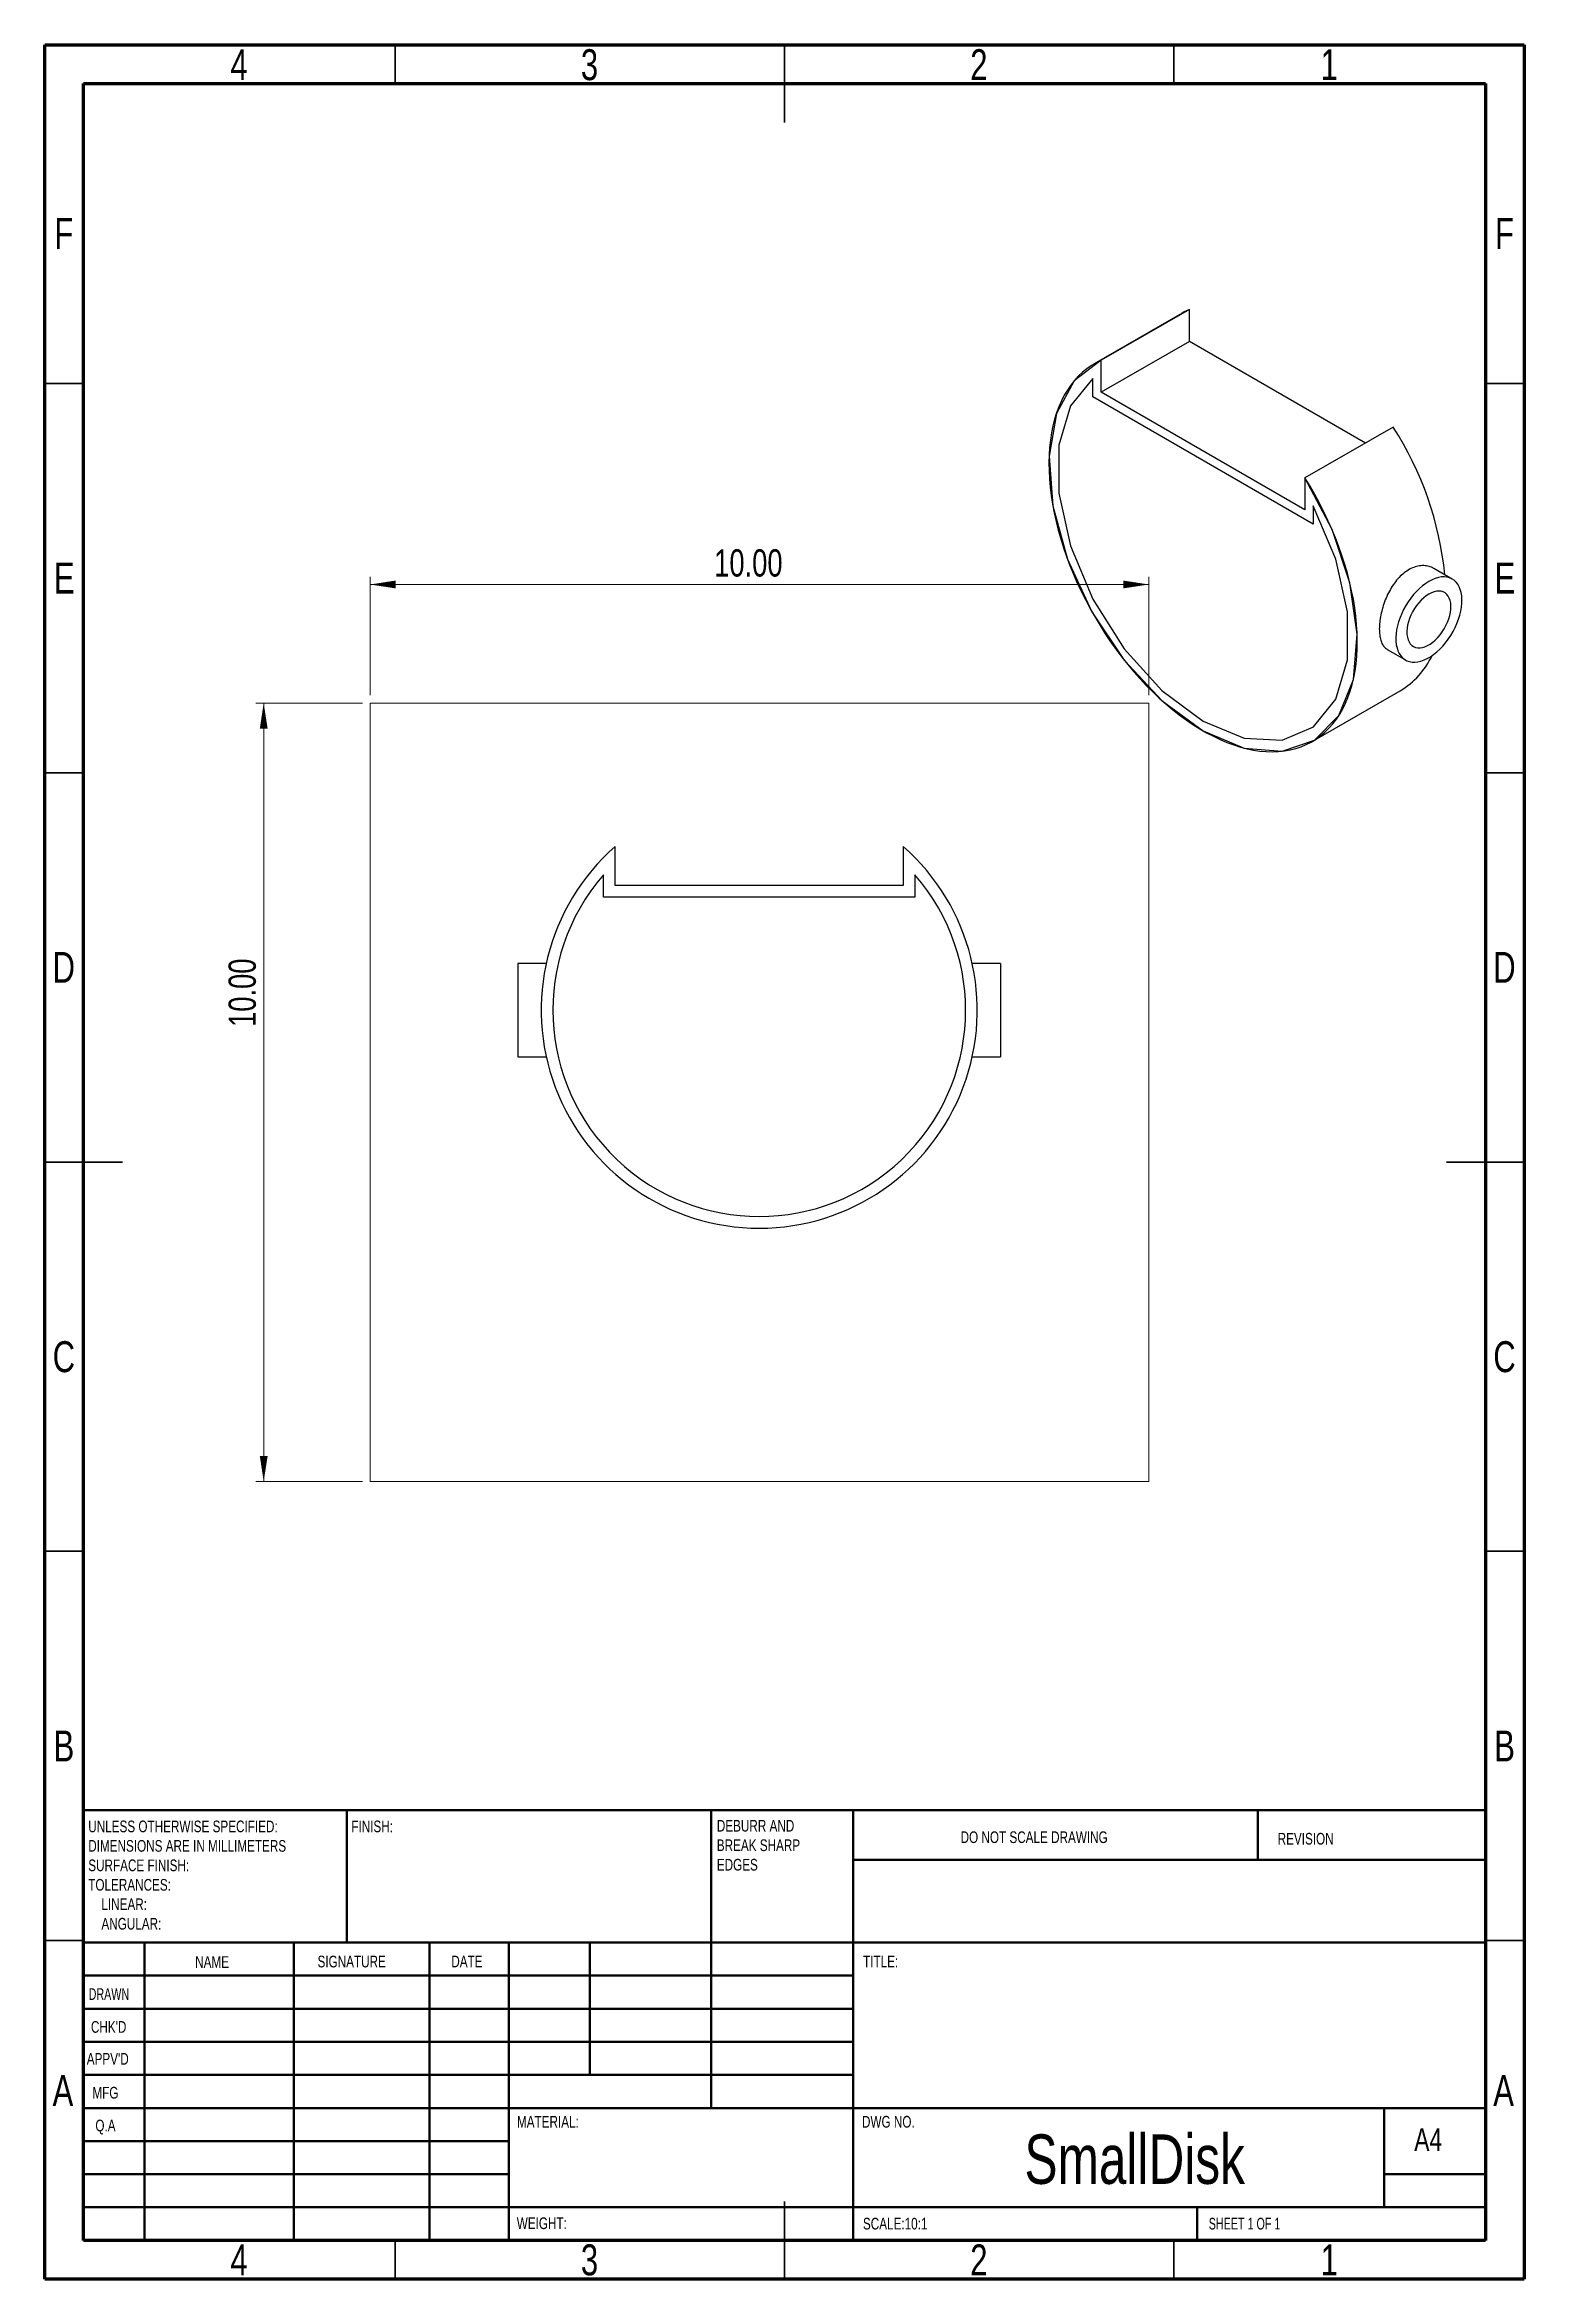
# Model space of a CAD drawing. Header units: millimetres. Extents: x 15 to 205, y 5 to 292.
import ezdxf

# ---------------------------------------------------------------- set-up
doc = ezdxf.new("R2010")
doc.units = ezdxf.units.MM
doc.styles.add('SLDTEXTSTYLE0', font='TXT', dxfattribs={"width": 0.75})
doc.styles.add('SLDTEXTSTYLE1', font='TXT', dxfattribs={"width": 0.686449})
doc.styles.add('SLDTEXTSTYLE2', font='TXT', dxfattribs={"width": 0.6875})
doc.dimstyles.new('SLDDIMSTYLE0', dxfattribs={"dimtxt": 3.5, "dimasz": 3.302, "dimexe": 0, "dimexo": 0.0625, "dimgap": 0.875, "dimtad": 1, "dimlfac": 0.1, "dimrnd": 1e-09, "dimzin": 4, "dimdsep": 46, "dimtxsty": 'SLDTEXTSTYLE0', "dimsah": 1, "dimcen": 0.09, "dimadec": 0, "dimazin": 1, "dimtfac": 1, "dimtofl": 0, "dimtmove": 0, "dimatfit": 3, "dimfxl": 1, "dimfrac": 2, "dimtolj": 1, "dimtzin": 12, "dimarcsym": 0})

# ---------------------------------------------------------------- blocks, each defined once
blk = doc.blocks.new('_D')
at = {"color": 7, "linetype": 'Continuous', "lineweight": 0}
for p, q in [((56.79, 208.45), (56.79, 223.67)), ((56.79, 222.67), (156.79, 222.67)), ((156.79, 208.45), (156.79, 223.67))]:
    blk.add_line(p, q, dxfattribs=at)
at = {"color": 7, "linetype": 'Continuous', "lineweight": 18}
for points in [[(56.79, 222.67), (60.09, 222.17), (60.09, 223.18)], [(156.79, 222.67), (153.49, 223.18), (153.49, 222.17)]]:
    blk.add_solid(points, dxfattribs=at)
at = {"color": 7, "linetype": 'Continuous', "lineweight": 18, "insert": (100.97, 227.19), "char_height": 3.5, "attachment_point": 1, "style": 'SLDTEXTSTYLE0'}
blk.add_mtext('10.00', dxfattribs=at)
blk = doc.blocks.new('_D_1')
at = {"color": 7, "linetype": 'Continuous', "lineweight": 0}
for p, q in [((55.79, 207.45), (42.12, 207.45)), ((43.12, 207.45), (43.12, 107.45)), ((55.79, 107.45), (42.12, 107.45))]:
    blk.add_line(p, q, dxfattribs=at)
at = {"color": 7, "linetype": 'Continuous', "lineweight": 18}
for points in [[(43.12, 207.45), (42.62, 204.15), (43.63, 204.15)], [(43.12, 107.45), (43.63, 110.75), (42.62, 110.75)]]:
    blk.add_solid(points, dxfattribs=at)
at = {"color": 7, "linetype": 'Continuous', "lineweight": 18, "insert": (38.61, 165.85), "char_height": 3.5, "attachment_point": 1, "rotation": 90, "style": 'SLDTEXTSTYLE0'}
blk.add_mtext('10.00', dxfattribs=at)
blk = doc.blocks.new('SW_NOTE_0')
at = {"color": 0, "linetype": 'Continuous', "lineweight": 0, "char_height": 1.5, "attachment_point": 1, "style": 'SLDTEXTSTYLE0'}
for s, insert in [('UNLESS OTHERWISE SPECIFIED:', (0, 1.93)), ('DIMENSIONS ARE IN MILLIMETERS', (0, -0.57)), ('TOLERANCES:', (0, -5.57)), ('SURFACE FINISH:', (0, -3.07)), ('LINEAR:', (1.69, -8.07)), ('ANGULAR:', (1.69, -10.57))]:
    blk.add_mtext(s, dxfattribs=dict(at, insert=insert))
blk = doc.blocks.new('SW_NOTE_0_1')
at = {"color": 0, "linetype": 'Continuous', "lineweight": 0, "char_height": 1.5, "attachment_point": 1, "style": 'SLDTEXTSTYLE0'}
for s, insert in [('DEBURR AND', (0, 1.93)), ('BREAK SHARP', (0, -0.57)), ('EDGES', (0, -3.07))]:
    blk.add_mtext(s, dxfattribs=dict(at, insert=insert))

msp = doc.modelspace()

# ---------------------------------------------------------------- linework, layer by layer
at = {"color": 7, "linetype": 'Continuous', "lineweight": 70}
for p, q in [((15, 5), (15, 292)), ((15, 292), (205, 292)), ((205, 292), (205, 5)), ((20, 10), (20, 287)), ((20, 287), (200, 287)), ((200, 287), (200, 10)), ((200, 10), (20, 10)), ((205, 5), (15, 5))]:
    msp.add_line(p, q, dxfattribs=at)
at = {"color": 7, "linetype": 'Continuous', "lineweight": 35}
for p, q in [((60, 287), (60, 292)), ((110, 292), (110, 282)), ((110, 287), (110, 292)), ((160, 287), (160, 292)), ((20, 248.5), (15, 248.5)), ((200, 248.5), (205, 248.5)), ((20, 198.5), (15, 198.5)), ((200, 198.5), (205, 198.5)), ((15, 148.5), (25, 148.5)), ((20, 148.5), (15, 148.5)), ((205, 148.5), (195, 148.5)), ((200, 148.5), (205, 148.5)), ((20, 98.5), (15, 98.5)), ((200, 98.5), (205, 98.5)), ((20, 48.5), (15, 48.5)), ((200, 48.5), (205, 48.5)), ((110, 5), (110, 15)), ((60, 10), (60, 5)), ((110, 10), (110, 5)), ((160, 10), (160, 5))]:
    msp.add_line(p, q, dxfattribs=at)
at = {"color": 7, "linetype": 'Continuous', "lineweight": 25}
for p, q in [((161.072, 257.529), (149.758, 250.997)), ((161.989, 257.993), (150.675, 251.462)), ((161.989, 253.896), (161.989, 257.993)), ((161.989, 253.896), (150.675, 247.364)), ((184.603, 240.841), (161.989, 253.896)), ((150.675, 247.364), (150.675, 251.462)), ((176.838, 232.261), (150.675, 247.364)), ((188.152, 242.889), (176.838, 236.358)), ((176.838, 236.358), (176.838, 232.261)), ((195.748, 223.372), (193.398, 224.729)), ((187.399, 214.336), (189.749, 212.979)), ((177.756, 202.499), (189.07, 209.03)), ((88.257, 183.997), (88.257, 189.015)), ((125.257, 189.015), (125.257, 183.997)), ((125.257, 183.997), (88.257, 183.997)), ((79.405, 173.997), (75.757, 173.997)), ((75.757, 173.997), (75.757, 161.997)), ((137.757, 173.997), (134.111, 173.997)), ((137.757, 173.997), (137.757, 161.997)), ((75.757, 161.997), (79.403, 161.997)), ((134.109, 161.997), (137.757, 161.997))]:
    msp.add_line(p, q, dxfattribs=at)
at = {"color": 7, "linetype": 'Continuous'}
for p, q in [((150.675, 247.364), (150.675, 251.462)), ((149.615, 246.752), (149.615, 249.108)), ((176.838, 232.261), (150.675, 247.364)), ((177.899, 230.424), (149.615, 246.752)), ((176.838, 236.358), (176.838, 232.261)), ((177.899, 232.78), (177.899, 230.424)), ((88.257, 183.997), (88.257, 189.015)), ((125.257, 189.015), (125.257, 183.997)), ((86.757, 182.497), (86.757, 185.382)), ((125.257, 183.997), (88.257, 183.997)), ((126.757, 185.382), (126.757, 182.497)), ((126.757, 182.497), (86.757, 182.497))]:
    msp.add_line(p, q, dxfattribs=at)
at = {"color": 7, "linetype": 'Continuous', "lineweight": 18}
for p, q in [((56.787, 207.448), (156.787, 207.448)), ((56.787, 207.448), (56.787, 107.448)), ((156.787, 207.448), (156.787, 107.448)), ((56.787, 107.448), (156.787, 107.448))]:
    msp.add_line(p, q, dxfattribs=at)
at = {"color": 7, "linetype": 'Continuous', "lineweight": 50}
for p, q in [((20, 65.25), (200, 65.25)), ((20, 65.25), (20, 10)), ((53.8, 48.25), (53.8, 65.25)), ((100.6, 65.25), (100.6, 27)), ((118.8, 65.25), (118.8, 10)), ((170.8, 58.875), (170.8, 65.25)), ((200, 58.875), (118.8, 58.875)), ((200, 48.25), (20, 48.25)), ((27.8, 48.25), (27.8, 10)), ((46.991, 48.25), (46.991, 10)), ((64.399, 48.25), (64.399, 10)), ((74.6, 10), (74.6, 48.25)), ((85, 31.25), (85, 48.25)), ((118.8, 44), (20, 44)), ((118.8, 39.75), (20, 39.75)), ((118.8, 35.5), (20, 35.5)), ((118.8, 31.25), (20, 31.25)), ((74.6, 27), (20, 27)), ((74.6, 27), (200, 27)), ((187, 14.25), (187, 27)), ((74.6, 22.75), (20, 22.75)), ((74.6, 18.5), (20, 18.5)), ((200, 18.5), (187, 18.5)), ((20, 14.25), (200, 14.25)), ((163, 10), (163, 14.25))]:
    msp.add_line(p, q, dxfattribs=at)
at = {"color": 7, "linetype": 'Continuous', "lineweight": 25, "flags": 128}
for points in [[(161.989, 257.993), (161.338, 257.677), (161.072, 257.529)], [(150.675, 251.462), (150.029, 251.148), (149.409, 250.785), (148.818, 250.376), (148.256, 249.92), (147.724, 249.418), (147.224, 248.872), (146.757, 248.282), (146.323, 247.649), (145.924, 246.975), (145.56, 246.262), (145.231, 245.51), (144.94, 244.721), (144.685, 243.896), (144.468, 243.038), (144.289, 242.148), (144.148, 241.227), (144.046, 240.278), (143.983, 239.302), (143.958, 238.301), (143.973, 237.278), (144.027, 236.234), (144.119, 235.171), (144.251, 234.091), (144.421, 232.997), (144.628, 231.891), (144.874, 230.775), (145.157, 229.65), (145.476, 228.52), (145.832, 227.387), (146.223, 226.252), (146.648, 225.118), (147.107, 223.987), (147.599, 222.862), (148.123, 221.745), (148.678, 220.637), (149.262, 219.541), (149.875, 218.46), (150.515, 217.395), (151.182, 216.348), (151.873, 215.322), (152.587, 214.319), (153.324, 213.339), (154.081, 212.387), (154.857, 211.462), (155.651, 210.568), (156.461, 209.706), (157.285, 208.877), (158.122, 208.083), (158.97, 207.327), (159.827, 206.608), (160.693, 205.929), (161.564, 205.292), (162.439, 204.696), (163.317, 204.144), (164.196, 203.637), (165.075, 203.175), (165.95, 202.759), (166.821, 202.391), (167.687, 202.071), (168.544, 201.8), (169.392, 201.577), (170.229, 201.405), (171.053, 201.282), (171.863, 201.209), (172.657, 201.187), (173.433, 201.215), (174.19, 201.294), (174.927, 201.422), (175.641, 201.601), (176.332, 201.829), (176.999, 202.106), (177.639, 202.432), (178.252, 202.806), (178.836, 203.227), (179.391, 203.694), (179.915, 204.207), (180.407, 204.764), (180.866, 205.365), (181.291, 206.007), (181.682, 206.691), (182.038, 207.414), (182.357, 208.175), (182.64, 208.973), (182.885, 209.806), (183.093, 210.672), (183.263, 211.57), (183.395, 212.498), (183.487, 213.454), (183.541, 214.436), (183.556, 215.442), (183.531, 216.471), (183.468, 217.52), (183.366, 218.587), (183.225, 219.67), (183.046, 220.767), (182.829, 221.876), (182.574, 222.995), (182.282, 224.121), (181.954, 225.252), (181.59, 226.386), (181.19, 227.521), (180.757, 228.654), (180.29, 229.783), (179.79, 230.907), (179.258, 232.022), (178.696, 233.127), (178.105, 234.22), (177.485, 235.297), (176.838, 236.358)], [(192.748, 223.075), (192.339, 222.816), (191.933, 222.513), (191.535, 222.17), (191.148, 221.79), (190.777, 221.375), (190.423, 220.931), (190.092, 220.462), (189.785, 219.971), (189.506, 219.463), (189.257, 218.943), (189.04, 218.416), (188.859, 217.887), (188.713, 217.36), (188.606, 216.841), (188.537, 216.335), (188.507, 215.845), (188.517, 215.378), (188.566, 214.937), (188.655, 214.525), (188.781, 214.148), (188.945, 213.809), (189.144, 213.51), (189.377, 213.255), (189.642, 213.046), (189.935, 212.884), (190.255, 212.772), (190.597, 212.711), (190.96, 212.7), (191.34, 212.741), (191.733, 212.833), (192.135, 212.974), (192.543, 213.164), (192.953, 213.4), (193.361, 213.682), (193.764, 214.005), (194.156, 214.367), (194.536, 214.765), (194.899, 215.194), (195.242, 215.652), (195.562, 216.133), (195.855, 216.633), (196.119, 217.147), (196.352, 217.671), (196.552, 218.2), (196.715, 218.728), (196.842, 219.252), (196.93, 219.765), (196.98, 220.264), (196.99, 220.742), (196.96, 221.197), (196.891, 221.624), (196.783, 222.019), (196.638, 222.378), (196.456, 222.697), (196.24, 222.974), (195.991, 223.207), (195.712, 223.392), (195.405, 223.529), (195.073, 223.616), (194.72, 223.652), (194.348, 223.637), (193.961, 223.571), (193.563, 223.454), (193.158, 223.288), (192.748, 223.075)], [(192.748, 221.442), (192.414, 221.226), (192.084, 220.967), (191.763, 220.669), (191.457, 220.336), (191.168, 219.972), (190.902, 219.584), (190.661, 219.175), (190.45, 218.753), (190.271, 218.323), (190.127, 217.89), (190.02, 217.461), (189.951, 217.043), (189.921, 216.64), (189.931, 216.259), (189.981, 215.905), (190.069, 215.583), (190.195, 215.297), (190.357, 215.051), (190.552, 214.85), (190.778, 214.695), (191.032, 214.589), (191.31, 214.533), (191.608, 214.528), (191.922, 214.575), (192.248, 214.672), (192.581, 214.818), (192.916, 215.012), (193.249, 215.25), (193.574, 215.529), (193.889, 215.845), (194.187, 216.194), (194.465, 216.57), (194.718, 216.969), (194.945, 217.386), (195.14, 217.813), (195.302, 218.245), (195.428, 218.676), (195.516, 219.101), (195.566, 219.512), (195.575, 219.904), (195.546, 220.273), (195.477, 220.612), (195.369, 220.916), (195.225, 221.182), (195.046, 221.406), (194.835, 221.585), (194.595, 221.716), (194.328, 221.797), (194.04, 221.827), (193.733, 221.806), (193.413, 221.734), (193.083, 221.612), (192.748, 221.442)]]:
    msp.add_lwpolyline(points, dxfattribs=at)
at = {"color": 7, "linetype": 'Continuous', "flags": 128}
for points in [[(150.675, 251.462), (147.198, 248.84), (144.909, 244.631), (143.976, 239.137), (144.463, 232.753), (146.337, 225.937), (149.463, 219.179), (153.616, 212.966), (158.498, 207.742), (163.757, 203.885), (169.016, 201.67), (173.898, 201.257), (178.051, 202.676), (181.176, 205.825), (183.05, 210.477), (183.538, 216.298), (182.604, 222.87), (180.316, 229.721), (176.838, 236.358)], [(149.615, 249.108), (146.723, 245.598), (145.212, 240.558), (145.207, 234.398), (146.706, 227.618), (149.588, 220.767), (153.62, 214.401), (158.474, 209.037), (163.757, 205.11), (169.04, 202.938), (173.894, 202.697), (177.926, 204.408), (180.808, 207.931), (182.307, 212.981), (182.301, 219.147), (180.791, 225.93), (177.899, 232.78)]]:
    msp.add_lwpolyline(points, dxfattribs=at)
at = {"color": 7, "linetype": 'Continuous', "lineweight": 25}
for centre, radius, start, end in [((152.554, 219.782), 42.44, 5.60043, 32.98794), ((183.7, 218.006), 10.46, 300.88453, 334.68814), ((106.757, 167.997), 28, 131.35437, 48.64563)]:
    msp.add_arc(centre, radius, start, end, dxfattribs=at)
at = {"color": 7, "linetype": 'Continuous'}
for radius, start, end in [(28, 131.35437, 48.64563), (26.5, 139.00065, 40.99935)]:
    msp.add_arc((106.757, 167.997), radius, start, end, dxfattribs=at)
at = {"color": 7, "linetype": 'Continuous', "lineweight": 25}
msp.add_open_spline([(193.39, 224.715), (193.341, 224.748), (193.106, 224.911), (192.603, 225.053), (191.903, 225.122), (191.173, 225.011), (190.436, 224.736), (189.731, 224.309), (189.062, 223.738), (188.455, 223.052), (187.908, 222.256), (187.436, 221.382), (187.04, 220.443), (186.734, 219.481), (186.517, 218.516), (186.397, 217.602), (186.371, 216.75), (186.439, 216.003), (186.597, 215.358), (186.846, 214.847), (187.117, 214.505), (187.334, 214.393), (187.409, 214.354)], degree=3, knots=[0, 0, 0, 0, 0.0141736, 0.0684867, 0.1218202, 0.176745, 0.2292691, 0.2833711, 0.335014, 0.3881344, 0.4401976, 0.4937109, 0.5468312, 0.6014838, 0.6546732, 0.7094637, 0.7616439, 0.8153707, 0.86704, 0.9201694, 0.9725629, 1, 1, 1, 1], dxfattribs=at)

# ---------------------------------------------------------------- block references
at = {"color": 7, "linetype": 'Continuous', "lineweight": 0}
for name, p in [('SW_NOTE_0', (20.594, 61.987)), ('SW_NOTE_0_1', (101.309, 62.069))]:
    msp.add_blockref(name, p, dxfattribs=at)

# ---------------------------------------------------------------- texts
for s, insert, char_height, attachment_point, style in [('4', (39.96, 291.417), 3.969, 2, 'SLDTEXTSTYLE0'), ('3', (84.96, 291.417), 3.969, 2, 'SLDTEXTSTYLE0'), ('2', (134.96, 291.417), 3.969, 2, 'SLDTEXTSTYLE0'), ('1', (179.96, 291.417), 3.969, 2, 'SLDTEXTSTYLE0'), ('F', (17.458, 269.732), 3.969, 2, 'SLDTEXTSTYLE0'), ('F', (202.458, 269.732), 3.969, 2, 'SLDTEXTSTYLE0'), ('E', (17.508, 225.482), 3.969, 2, 'SLDTEXTSTYLE0'), ('E', (202.508, 225.482), 3.969, 2, 'SLDTEXTSTYLE0'), ('D', (17.453, 175.482), 3.969, 2, 'SLDTEXTSTYLE0'), ('D', (202.453, 175.482), 3.969, 2, 'SLDTEXTSTYLE0'), ('C', (17.459, 125.482), 3.969, 2, 'SLDTEXTSTYLE0'), ('C', (202.459, 125.482), 3.969, 2, 'SLDTEXTSTYLE0'), ('B', (17.471, 75.482), 3.969, 2, 'SLDTEXTSTYLE0'), ('B', (202.471, 75.482), 3.969, 2, 'SLDTEXTSTYLE0'), ('FINISH:', (54.371, 63.919), 1.5, 1, 'SLDTEXTSTYLE0'), ('DO NOT SCALE DRAWING', (132.615, 62.533), 1.5, 1, 'SLDTEXTSTYLE0'), ('REVISION', (173.328, 62.335), 1.5, 1, 'SLDTEXTSTYLE0'), ('NAME', (34.322, 46.501), 1.5, 1, 'SLDTEXTSTYLE0'), ('SIGNATURE', (50.034, 46.562), 1.5, 1, 'SLDTEXTSTYLE0'), ('DATE', (67.215, 46.576), 1.5, 1, 'SLDTEXTSTYLE0'), ('TITLE:', (120.09, 46.576), 1.5, 1, 'SLDTEXTSTYLE0'), ('DRAWN', (20.643, 42.385), 1.5, 1, 'SLDTEXTSTYLE1'), ("CHK'D", (20.939, 38.162), 1.5, 1, 'SLDTEXTSTYLE0'), ("APPV'D", (20.402, 34.066), 1.5, 1, 'SLDTEXTSTYLE0'), ('A', (17.34, 31.232), 3.969, 2, 'SLDTEXTSTYLE0'), ('MFG', (21.124, 29.716), 1.5, 1, 'SLDTEXTSTYLE0'), ('A', (202.34, 31.232), 3.969, 2, 'SLDTEXTSTYLE0'), ('MATERIAL:', (75.646, 25.986), 1.5, 1, 'SLDTEXTSTYLE0'), ('DWG NO.', (119.953, 25.986), 1.5, 1, 'SLDTEXTSTYLE0'), ('Q.A', (21.509, 25.505), 1.5, 1, 'SLDTEXTSTYLE0'), ('SmallDisk', (154.968, 23.607), 6.35, 2, 'SLDTEXTSTYLE0'), ('A4', (190.871, 24.406), 2.9104, 1, 'SLDTEXTSTYLE0'), ('WEIGHT:', (75.618, 12.949), 1.4986, 1, 'SLDTEXTSTYLE0'), ('SCALE:10:1', (120.074, 12.9), 1.5, 1, 'SLDTEXTSTYLE0'), ('SHEET 1 OF 1', (164.478, 12.9), 1.5, 1, 'SLDTEXTSTYLE2'), ('4', (39.96, 9.482), 3.969, 2, 'SLDTEXTSTYLE0'), ('3', (84.96, 9.482), 3.969, 2, 'SLDTEXTSTYLE0'), ('2', (134.96, 9.482), 3.969, 2, 'SLDTEXTSTYLE0'), ('1', (179.96, 9.482), 3.969, 2, 'SLDTEXTSTYLE0')]:
    msp.add_mtext(s, dxfattribs=dict(at, insert=insert, char_height=char_height, attachment_point=attachment_point, style=style))

# ---------------------------------------------------------------- dimensions: what is measured, and where the dimension line sits
at = {"color": 7, "linetype": 'Continuous', "lineweight": 18}
dim = msp.add_linear_dim(base=(156.787, 222.673), p1=(56.787, 207.448), p2=(156.787, 207.448), dimstyle='SLDDIMSTYLE0', dxfattribs=at)
dim.commit()
dim.dimension.update_dxf_attribs({"geometry": '_D', "text_midpoint": (106.787, 222.673), "dimtype": 160})
dim = msp.add_linear_dim(base=(43.124, 107.448), p1=(56.787, 207.448), p2=(56.787, 107.448), angle=90, dimstyle='SLDDIMSTYLE0', dxfattribs=at)
dim.commit()
dim.dimension.update_dxf_attribs({"geometry": '_D_1', "text_midpoint": (43.124, 171.673), "dimtype": 160})

doc.saveas('drawing.dxf')
